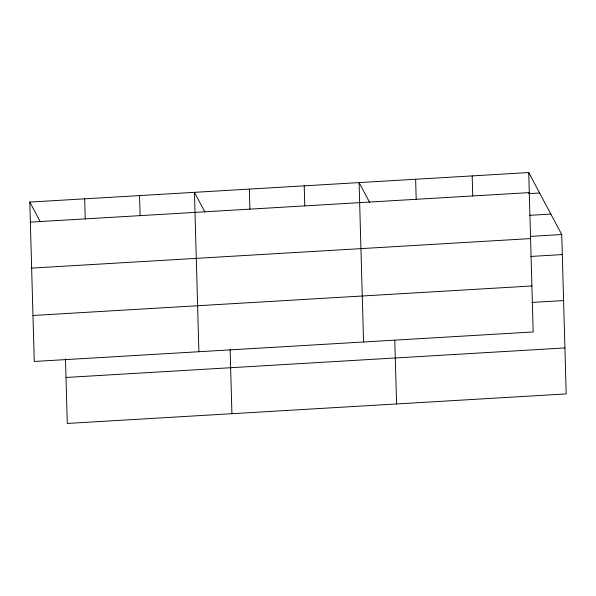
<?xml version="1.0" encoding="UTF-8"?>
<svg xmlns="http://www.w3.org/2000/svg" width="596" height="596" viewBox="0 0 596 596"><rect width="100%" height="100%" fill="white"/><g stroke="black" fill="none" stroke-linecap="round" stroke-linejoin="round"><path stroke-width="0.89" d="M528.726 172.557L533.182 331.95L34.255 361.467L29.8 202.081L528.726 172.557L561.745 234.533L566.2 393.919L67.273 423.443L65.471 358.881M30.359 222.129L529.285 192.605M528.503 193.67L539.626 193.007M529.531 215.342L550.853 214.076M530.231 236.396L561.745 234.533M31.648 268.111L530.574 238.586M530.79 256.444L562.311 254.581M32.966 315.485L531.893 285.968M532.072 302.425L563.592 300.563M65.985 377.462L564.919 347.937M369.572 202.26L359.09 182.592L363.545 341.985M204.927 212.005L194.445 192.337L198.9 351.729M29.8 202.081L40.275 221.742M472.181 175.902L472.74 195.95M415.635 179.247L416.194 199.295M394.79 340.323L396.563 403.961M304.213 185.84L304.772 205.888M249.329 189.088L249.888 209.136M230.116 349.137L231.918 413.698M139.561 195.585L140.127 215.633M84.684 198.833L85.243 218.881"/></g></svg>
